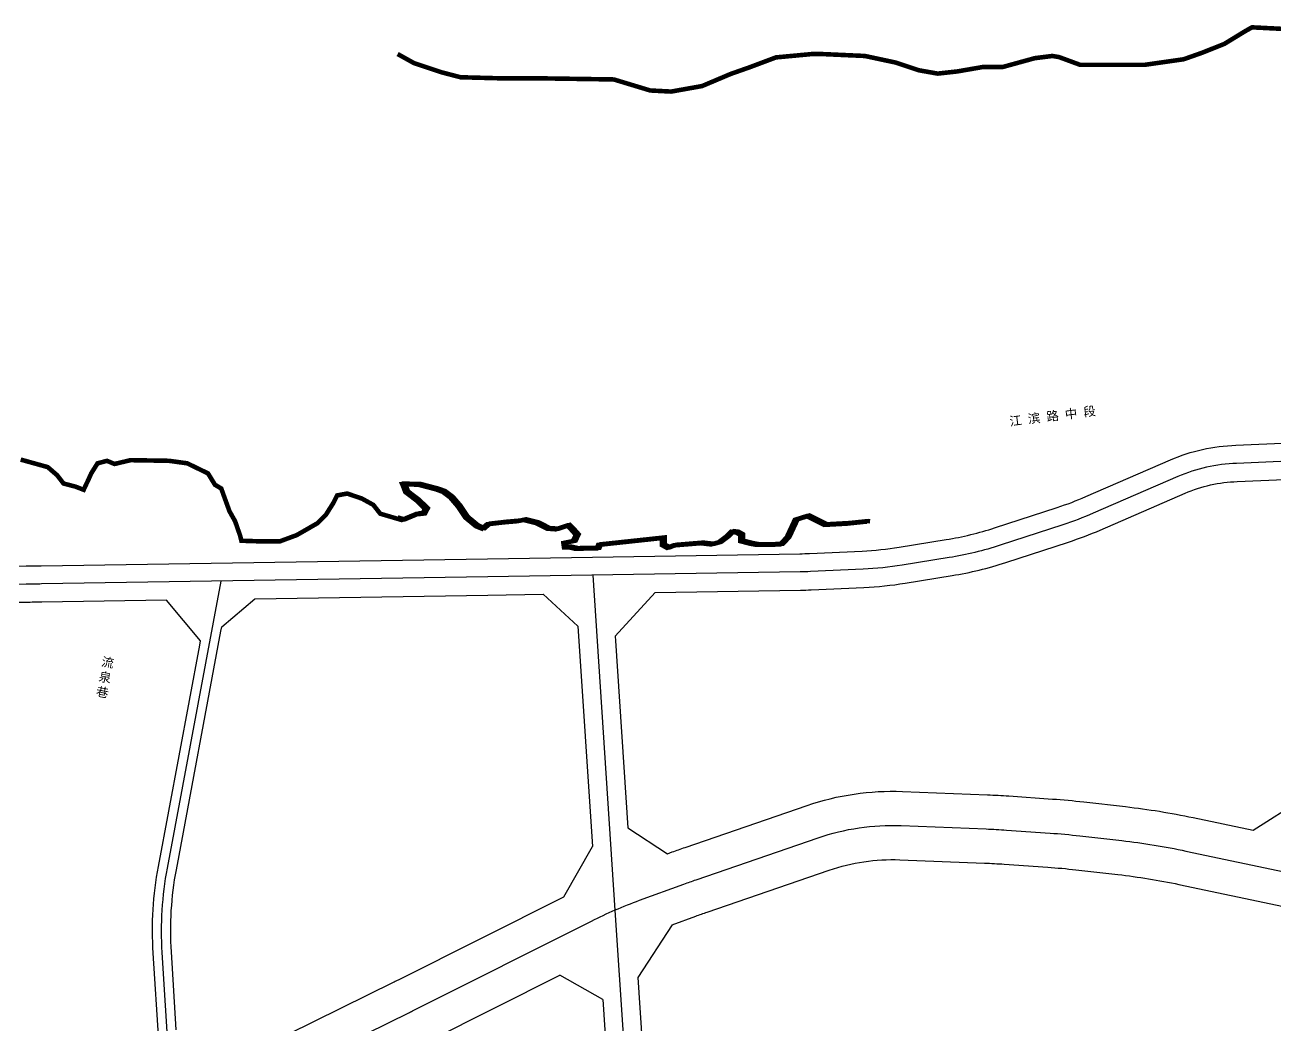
# Model space of a CAD drawing. Extents: x 529262 to 576451, y 2694391 to 2717535.
# Drawn here: x 564370 to 564919, y 2710703 to 2711142 of the extents above; entities that cross this region are included whole.
import ezdxf
from ezdxf.enums import TextEntityAlignment as Align
from ezdxf.xclip import XClip

# ---------------------------------------------------------------- set-up
doc = ezdxf.new("R2010")
doc.units = 0
doc.header["$XCLIPFRAME"] = 0
for name, color, linetype in [('PP-COM', 7, 'Continuous'), ('RD-中线', 40, 'Continuous'), ('RD-红线', 7, 'Continuous'), ('RD-路名', 7, 'Continuous'), ('河流', 4, 'Continuous')]:
    doc.layers.add(name, color=color, linetype=linetype)
doc.styles.add('黑体', font='simhei.ttf')

# ---------------------------------------------------------------- blocks, each defined once
blk = doc.blocks.new('A$C19FD0107')
at = {"layer": 'RD-中线', "color": 8, "linetype": 'Continuous'}
blk.add_lwpolyline([(-6028.03, 16561.64), (-6095.86, 16558.61, 0.095417), (-6121.7, 16552.86), (-6158.91, 16536.71, -0.023577), (-6172.13, 16531.7), (-6199.65, 16522.73, -0.038578), (-6222.11, 16517.29), (-6242.75, 16513.94, -0.028764), (-6259.9, 16512.16), (-6283.07, 16511.1, -0.007492), (-6287.56, 16510.96), (-6424.8, 16508.78), (-6424.8, 16508.78), (-6620.75, 16505.68, -0.003351), (-6627.45, 16505.62), (-6684.65, 16505.48, -0.037492)], format="xyb", dxfattribs=at)
at = {"layer": 'RD-中线', "color": 8, "linetype": 'Continuous', "flags": 128}
blk.add_lwpolyline([(-6563.47, 16276.4), (-6567.74, 16343.92, -0.062048), (-6565.48, 16380.93), (-6541.93, 16506.93)], format="xyb", dxfattribs=at)
for points in [[(-6378.68, 16509.52), (-6368.89, 16362.51)], [(-6368.89, 16362.51), (-6354.01, 16139.13)]]:
    blk.add_lwpolyline(points, dxfattribs=at)
at = {"layer": 'RD-中线', "color": 8}
for points in [[(-6379.21, 16357.69, -0.028792), (-6358.08, 16366.82), (-6338.59, 16373.93, -0.004729), (-6333.24, 16375.82), (-6279.67, 16394.24, -0.092841), (-6243.24, 16399.59), (-6205.93, 16398.13, -0.007541), (-6196.9, 16397.63), (-6177.79, 16396.31, -0.010952), (-6164.71, 16395.11), (-6146.29, 16393.01, -0.023827), (-6118.09, 16388.44), (-6072.23, 16378.73, -0.004884), (-6066.51, 16377.46), (-6064, 16376.88)], [(-6735.89, 16285.46), (-6718.06, 16282.4, 0.030508), (-6633.22, 16273.12), (-6626.5, 16272.8, 0.024076), (-6607.25, 16272.8), (-6601.04, 16273.1, 0.005515), (-6596.64, 16273.36), (-6580.11, 16274.53, 0.09706), (-6505.85, 16294.59), (-6459.2, 16317.56, 0.002667), (-6457.29, 16318.51), (-6379.21, 16357.69, -0.014246)]]:
    blk.add_lwpolyline(points, format="xyb", dxfattribs=at)
at = {"layer": 'RD-红线', "color": 8, "linetype": 'Continuous'}
for points in [[(-6684.67, 16513.48), (-6627.47, 16513.62, 0.003351), (-6620.88, 16513.68), (-6424.92, 16516.78), (-6424.92, 16516.78), (-6378.8, 16517.51), (-6287.69, 16518.96, 0.007492), (-6283.43, 16519.09), (-6260.27, 16520.15, 0.028764), (-6244.03, 16521.83), (-6223.39, 16525.18, 0.038578), (-6202.13, 16530.34), (-6174.61, 16539.31, 0.023577), (-6162.09, 16544.05), (-6124.89, 16560.19, -0.095208), (-6096.16, 16566.61), (-6028.38, 16569.63, -0.004243)], [(-6351.2, 16501.95), (-6368.88, 16482.76, 0.429134)], [(-6550.88, 16480.79), (-6565.86, 16498.55, 0.474279)]]:
    blk.add_lwpolyline(points, format="xyb", dxfattribs=at)
at = {"layer": 'RD-红线', "color": 8, "linetype": 'Continuous', "flags": 128}
for points in [[(-6351.2, 16501.95), (-6287.43, 16502.96, 0.007492), (-6282.7, 16503.11), (-6259.54, 16504.17, 0.028764), (-6241.47, 16506.04), (-6220.83, 16509.39, 0.038578), (-6197.17, 16515.13), (-6169.65, 16524.1, 0.023577), (-6155.72, 16529.37), (-6118.52, 16545.52, -0.095666), (-6095.57, 16550.62), (-6054.09, 16552.47)], [(-6561.58, 16309.88), (-6563.75, 16344.17, -0.062048), (-6561.55, 16380.2), (-6541.97, 16484.92), (-6541.6, 16486.92)], [(-6569.3, 16305.25), (-6571.73, 16343.66, -0.062048), (-6569.41, 16381.67), (-6551.26, 16478.79), (-6550.88, 16480.79)]]:
    blk.add_lwpolyline(points, format="xyb", dxfattribs=at)
for points in [[(-6541.6, 16486.92), (-6527.09, 16499.16)], [(-6527.09, 16499.16), (-6424.67, 16500.79), (-6424.67, 16500.79), (-6400.41, 16501.17)], [(-6385.21, 16487.17), (-6378.76, 16390.45)], [(-6368.88, 16482.76), (-6368.74, 16480.76), (-6363.27, 16398.6)], [(-6358.9, 16332.91), (-6349.44, 16190.88), (-6347.31, 16158.99), (-6347.31, 16158.99), (-6347.24, 16157.98)], [(-6374.28, 16323.19), (-6362.75, 16150.01), (-6362.72, 16149.56)]]:
    blk.add_lwpolyline(points, dxfattribs=at)
at = {"layer": 'RD-红线', "color": 8}
for points in [[(-6385.21, 16487.17), (-6400.41, 16501.17, 0.399449)], [(-6565.86, 16498.55), (-6620.62, 16497.68, -0.003351), (-6627.43, 16497.62), (-6663.46, 16497.53)], [(-6345.84, 16387.25), (-6343.73, 16388.02, -0.004729), (-6338.12, 16390.01), (-6284.54, 16408.42, -0.092841), (-6242.65, 16414.58), (-6205.34, 16413.11, -0.007541), (-6195.86, 16412.6), (-6176.75, 16411.27, -0.010952), (-6163.01, 16410.01), (-6144.6, 16407.92, -0.023827), (-6114.98, 16403.11), (-6088.62, 16397.53)], [(-6088.62, 16397.53), (-6067.36, 16411.07, 0.408503)], [(-6363.27, 16398.6), (-6345.84, 16387.25, 0.499895)], [(-6391.4, 16368.36), (-6378.76, 16390.45, 0.301738)], [(-6343.83, 16356.05), (-6333.45, 16359.84, -0.004729), (-6328.37, 16361.64), (-6274.79, 16380.05, -0.092841), (-6243.83, 16384.6), (-6206.52, 16383.14, -0.007541), (-6197.94, 16382.67), (-6178.83, 16381.34, -0.010952), (-6166.4, 16380.2), (-6147.99, 16378.11, -0.023827), (-6121.19, 16373.76), (-6075.33, 16364.06, -0.004884), (-6069.9, 16362.85), (-6067.39, 16362.27), (-5966.14, 16338.77, -0.006431), (-5959.02, 16337.02), (-5923.6, 16327.84, -0.005446), (-5917.61, 16326.21), (-5852.73, 16307.87, 0.02026), (-5839.73, 16304.76), (-5820.11, 16300.89)], [(-6542.41, 16296.42, 0.043483), (-6512.47, 16308.05), (-6465.83, 16331.02, 0.002697), (-6464.04, 16331.91), (-6391.4, 16368.36)], [(-6343.83, 16356.05), (-6358.9, 16332.91, 0.333427)], [(-6539.19, 16266.18, 0.049739), (-6499.23, 16281.14), (-6452.58, 16304.1, 0.002641), (-6450.55, 16305.11), (-6393.09, 16333.95)], [(-6374.28, 16323.19), (-6393.09, 16333.95, 0.536408)]]:
    blk.add_lwpolyline(points, format="xyb", dxfattribs=at)
at = {"layer": '河流', "color": 8, "const_width": 2}
for points in [[(-6464.36, 16738.38), (-6457.22, 16734.41), (-6444.94, 16730.32), (-6436.74, 16728.18), (-6418.82, 16727.7), (-6401.38, 16727.7), (-6369.41, 16727.21), (-6353.42, 16722.37), (-6344.22, 16721.89), (-6330.65, 16724.31), (-6318.06, 16729.63), (-6309.82, 16732.53), (-6298.2, 16736.89), (-6282.69, 16738.34), (-6277.37, 16738.34), (-6259.13, 16737.52), (-6245.57, 16734.62), (-6235.39, 16731.23), (-6227.16, 16729.78), (-6218.44, 16730.75), (-6207.3, 16732.68), (-6198.58, 16732.68), (-6184.53, 16736.55), (-6176.78, 16737.52), (-6173.87, 16737.04), (-6164.67, 16733.65), (-6149.65, 16733.65), (-6136.09, 16733.65), (-6119.13, 16736.07), (-6110.9, 16738.97), (-6101.21, 16742.84), (-6092.49, 16748.17), (-6089.1, 16750.1), (-6070.21, 16749.13)], [(-6258.07, 16532.97), (-6258.94, 16533.04), (-6267.09, 16532.19), (-6276.99, 16531.64), (-6282.49, 16534.39), (-6284.69, 16535.49), (-6289.92, 16533.84), (-6293.49, 16526.14), (-6296.35, 16523.09), (-6300.04, 16522.93), (-6303.89, 16522.93), (-6307.09, 16522.93), (-6309.72, 16523.42), (-6313.85, 16524.5), (-6313.85, 16527.24), (-6315.77, 16528.34), (-6317.97, 16528.62), (-6320.17, 16526.42), (-6323.47, 16523.95), (-6326.67, 16523.07), (-6331.31, 16523.59), (-6343.33, 16522.61), (-6346.07, 16521.54), (-6348.23, 16522.74), (-6348.23, 16525.87), (-6376.28, 16522.85), (-6376.94, 16521.31), (-6380.57, 16521.28), (-6380.57, 16521.28), (-6383.88, 16521.22), (-6386.39, 16521.17), (-6389.22, 16521.8), (-6391.28, 16521.74), (-6391.56, 16523.66), (-6387.43, 16524.48), (-6386.06, 16527.23), (-6388.26, 16529.7), (-6389.91, 16531.35), (-6394.86, 16529.7), (-6398.71, 16529.98), (-6403.66, 16532.45), (-6409.16, 16533.83), (-6411.64, 16533.28), (-6417.96, 16532.73), (-6425.11, 16531.9), (-6427.32, 16529.98), (-6430.07, 16531.08), (-6434.74, 16534.93), (-6438.04, 16539.87), (-6441.34, 16543.72), (-6444.64, 16546.19), (-6447.67, 16547.29), (-6455.34, 16549.29), (-6462.32, 16549.49), (-6462.2, 16549.22), (-6461.01, 16546.07), (-6456.15, 16542.39), (-6452.34, 16538.72), (-6453.52, 16536.49), (-6456.24, 16536.4), (-6462.59, 16533.78), (-6471.99, 16536.54), (-6475.04, 16540.41), (-6480.02, 16543.17), (-6486.51, 16545.4), (-6490.94, 16544.57), (-6492.6, 16541.26), (-6495.92, 16536), (-6499.51, 16532.41), (-6508.64, 16527.16), (-6516.11, 16524.4), (-6524.69, 16524.4), (-6532.99, 16524.67), (-6533.54, 16526.88), (-6535.75, 16533.24), (-6538.24, 16537.66), (-6541.84, 16547.61), (-6544.61, 16549.27), (-6547.65, 16554.24), (-6556.78, 16558.67), (-6564.8, 16559.77), (-6581.68, 16560.05), (-6588.71, 16558.38), (-6592.03, 16559.76), (-6596.18, 16558.66), (-6598.95, 16554.23), (-6600.06, 16551.75), (-6602.27, 16547.05), (-6605.87, 16548.43), (-6611.12, 16549.81), (-6613.89, 16553.41), (-6618.04, 16557), (-6629.93, 16560.31)]]:
    blk.add_lwpolyline(points, dxfattribs=at)
at = {"layer": '河流', "color": 8, "const_width": 2, "elevation": -145.85}
blk.add_lwpolyline([(-6256.84, 16533.23), (-6257.7, 16533.3), (-6265.85, 16532.44), (-6275.76, 16531.89), (-6281.26, 16534.64), (-6283.46, 16535.74), (-6288.68, 16534.09), (-6292.26, 16526.4), (-6295.11, 16523.35), (-6298.81, 16523.18), (-6302.66, 16523.18), (-6305.86, 16523.18), (-6308.49, 16523.67), (-6312.61, 16524.75), (-6312.61, 16527.5), (-6314.54, 16528.6), (-6316.74, 16528.87), (-6318.94, 16526.67), (-6322.24, 16524.2), (-6325.44, 16523.32), (-6330.08, 16523.85), (-6342.1, 16522.87), (-6344.83, 16521.8), (-6346.99, 16523), (-6346.99, 16526.12), (-6375.05, 16523.1), (-6375.71, 16521.57), (-6379.33, 16521.53), (-6379.33, 16521.53), (-6382.65, 16521.47), (-6385.16, 16521.42), (-6387.99, 16522.05), (-6390.05, 16521.99), (-6390.33, 16523.91), (-6386.2, 16524.74), (-6384.83, 16527.49), (-6387.03, 16529.96), (-6388.68, 16531.61), (-6393.63, 16529.96), (-6397.48, 16530.23), (-6402.43, 16532.71), (-6407.93, 16534.08), (-6410.41, 16533.53), (-6416.73, 16532.98), (-6423.88, 16532.16), (-6426.08, 16530.23), (-6428.83, 16531.33), (-6433.51, 16535.18), (-6436.81, 16540.13), (-6440.11, 16543.97), (-6443.41, 16546.45), (-6446.44, 16547.54), (-6454.11, 16549.55), (-6461.08, 16549.74), (-6460.96, 16549.48), (-6459.78, 16546.33), (-6454.92, 16542.65), (-6451.11, 16538.97), (-6452.29, 16536.74), (-6455.01, 16536.66), (-6461.36, 16534.03), (-6464.36, 16534.92)], dxfattribs=at)

msp = doc.modelspace()

# ---------------------------------------------------------------- block references
at = {"layer": 'PP-COM'}
ref = msp.add_blockref('A$C19FD0107', (570997.993, 2694390.603), dxfattribs=at)
XClip(ref).set_block_clipping_path([(-9366.4383134884, 14428.6043910822), (-3328.4480743363, 17452.7484863754)])

# ---------------------------------------------------------------- texts
at = {"layer": 'RD-路名', "color": 7, "linetype": 'Continuous', "style": '黑体'}
msp.add_text('江 滨 路 中 段', height=4, rotation=7.1654, dxfattribs=at).set_placement((564821.288, 2710970.12), align=Align.MIDDLE)
at = {"layer": 'RD-路名', "color": 7, "linetype": 'Continuous', "insert": (564403.952, 2710864.332), "char_height": 4, "width": 50.99419, "attachment_point": 1, "rotation": 349.923, "style": '黑体'}
msp.add_mtext('流\\P泉\\P巷', dxfattribs=at)

doc.saveas('drawing.dxf')
